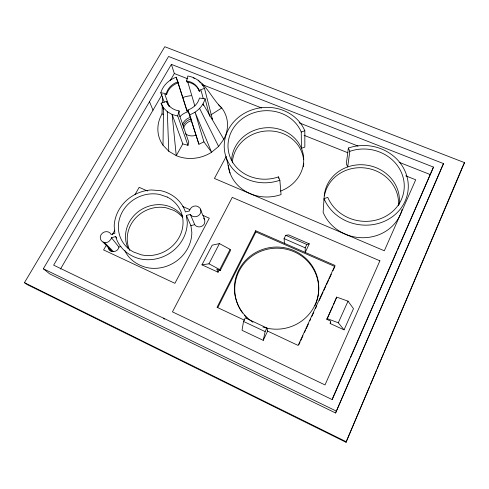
<?xml version="1.0" encoding="UTF-8"?>
<svg xmlns="http://www.w3.org/2000/svg" width="489" height="489" viewBox="0 0 489 489"><rect width="100%" height="100%" fill="white"/><g stroke="black" fill="none" stroke-linecap="round" stroke-linejoin="round"><path stroke-width="0.73" d="M309.28 243.852L306.805 244.469L305.197 247.831L305.197 252.416L309.28 243.852L288.632 234.891L285.71 235.301L284.085 238.62L284.494 243.357M203.283 98.699L201.126 90.606L199.316 91.229A17.121 14.908 -16.3 0 0 186.865 81.938L186.572 80.954L187.819 76.015C204.549 78.619 210.551 97.757 221.774 107.965A35.135 31.137 -16.5 0 1 223.791 139.273L218.595 146.437L211.572 152.256A35.135 31.137 -16.5 0 1 176.248 155.655L168.784 151.248L163.002 145.172L163.522 107.867L161.101 103.21L166.578 101.339A17.164 14.939 -16.3 0 0 179.029 110.875L179.341 111.792L178.913 113.491L188.766 142.128L187.99 145.325L182.819 143.9L172.134 114.499L167.287 111.718L163.522 107.867M163.002 145.172A35.135 31.137 -16.5 0 1 162.03 113.9L162.299 105.697M162.397 102.708L162.586 96.743M324.048 198.668A43.637 39.762 7.7 0 0 380.589 222.776A43.637 39.762 7.7 0 0 405.21 171.517A43.637 39.762 7.7 0 0 348.364 148.051L349.812 151.327A39.64 36.113 7.7 0 1 401.445 172.617A39.64 36.113 7.7 0 1 379.14 219.182A39.64 36.113 7.7 0 1 327.764 197.367L324.048 198.668L323.131 212.305A41.522 38.111 8.6 0 0 364.611 237.703A41.522 38.111 8.6 0 0 402.172 209.255M116.718 238.039L115.679 236.56L111.455 237.733L118.913 247.067C118.216 252.11 110.068 253.632 108.381 248.498M348.364 148.051L346.31 163.791L347.685 166.938L349.812 151.327M111.455 237.733L110.856 239.384L108.772 241.584A5.868 5.3 -34.5 0 1 104.438 242.526C100.96 242.037 99.108 237.77 100.997 234.818A5.868 5.3 -34.5 0 1 109.933 232.874L111.07 234.427L114.884 233.326L114.188 225.955A37.274 34.163 -28.9 0 1 151.456 189.958L161.009 190.722C172.03 193.186 181.926 201.01 185.41 211.951L189.573 210.912L189.616 210.459A5.776 5.342 -21.6 0 1 197.825 206.437L200.013 208.204A5.776 5.342 -21.6 0 1 200.783 212.226L200.276 213.583A5.776 5.342 -21.6 0 1 195.447 216.737L193.956 216.688A5.776 5.342 -21.6 0 1 190.368 214.494L186.352 215.392L187.293 222.44A37.274 34.163 -28.9 0 1 140.154 258.901C128.882 256.205 118.809 247.96 115.679 236.56M326.86 319.372L336.701 297.11L348.015 301.151L353.48 308.651L344.054 329.861L330.161 323.504L330.552 321.059L326.86 319.372L332.795 306.31M243.528 321.444L242.024 330.301L263.235 340.35L267.642 331.102L266.866 327.997L245.276 317.868L243.528 321.444L265.136 331.609L263.235 340.35M336.701 297.11L333.419 304.934M187.99 145.325L177.739 115.997L179.029 110.875M198.919 144.261L187.892 109.988A17.164 14.939 -16.3 0 0 199.457 98.044L205.08 98.802C203.051 106.394 196.884 112.189 189.616 114.823L198.919 144.261L203.919 141.853L211.572 152.256L195.056 112.225L203.919 141.853M397.471 250.081L433.486 167.104L171.388 64.359L53.643 265.148L332.037 399.525L433.486 167.104M164.243 102.115L160.777 92.818C162.941 85.404 169.035 79.768 176.193 77.201L178.161 82.818A17.121 14.908 -16.3 0 0 166.657 94.518L164.811 94.267L169.194 106.327M346.016 442.282L464.55 162.641L164.781 46.718L24.45 282.666L27.146 284.561L346.016 442.282L369.776 386.114M370.369 384.709L376.609 369.965M377.202 368.559L378.095 366.457M378.688 365.051L383.437 353.816M384.03 352.416L418.187 271.676M418.78 270.27L425.02 255.527M425.613 254.127L463.034 165.661M335.582 412.991L443.499 163.589L168.577 56.473L43.325 268.748L49.658 273.864L335.582 412.991L443.499 163.589M332.233 399.574L349.916 359.06M350.527 357.661L373.388 305.27M373.999 303.871L396.86 251.48M344.054 329.861L338.309 322.801L348.015 301.151M330.161 323.504L330.778 322.147M298.816 344.745L300.093 341.976M300.735 340.595L302.966 335.747M304.561 332.288L305.521 330.209M306.157 328.828L308.394 323.981M309.989 320.521L310.625 319.134M311.903 316.365L313.816 312.214M315.411 308.755L316.689 305.986M319.244 300.448L323.07 292.141M323.706 290.759L325.943 285.912M326.579 284.531L328.498 280.374M329.134 278.993L331.365 274.146M332.96 270.686L334.879 266.529L255.894 231.939L255.655 230.735L335.026 265.466L298.143 345.436L267.214 330.9M265.136 331.609L266.866 327.997M463.334 165.062L464.55 162.641M255.655 230.735L217.037 307.318L244.531 320.24M217.819 307.502L255.894 231.939M218.063 272.208L216.755 269.084L220.184 270.649L230.472 250.515L230.099 249.372L219.427 243.601L212.195 245.185L201.969 264.842L218.063 272.208L219.414 269.561M220.184 270.649L219.757 269.592L230.099 249.372M201.969 264.842L208.974 263.803L219.427 243.601M226.334 156.242L214.433 178.461L384.323 250.784L415.711 179.793L405.797 175.844M182.819 143.9L176.248 155.655L172.134 114.499L177.739 115.997M105.856 245.973L103.607 249.928L174.897 283.327L209.292 218.21L202.886 215.362M112.213 234.775L114.836 230.16M135.043 194.585L139.163 187.336L147.476 190.991M60.489 269.036L162.14 94.481M170.148 80.74L174.341 73.539L171.388 64.359M210.814 114.909L221.774 107.965L218.559 104.799M301.248 132.018L304.83 130.783L304.843 147.11L301.426 148.289L301.248 132.018A37.898 34.199 -7.8 0 0 252.734 113.136A37.898 34.199 -7.8 0 0 230.264 157.525A37.898 34.199 -7.8 0 0 278.534 176.89L279.855 180.245L281.059 194.573A39.768 36.198 -7.6 0 1 228.18 165.251M186.572 80.954A17.164 14.939 -16.3 0 1 199.054 90.263L204.506 88.405L212.513 119.609L211.841 118.381M118.913 247.067L120.942 246.505M200.649 209.445C201.376 214.164 206.505 218.883 204.304 223.828A5.556 5.165 -21.9 0 1 199.665 226.872L198.228 226.829A5.556 5.165 -21.9 0 1 194.775 224.696L190.912 225.563L191.835 232.379A35.838 33.044 -29.5 0 1 146.59 267.544C137.385 265.154 128.589 259.286 124.732 250.362M160.777 92.818L166.315 93.564A17.164 14.939 -16.3 0 1 177.855 81.84M326.976 318.535L338.309 322.801M174.341 73.539L187.819 78.857M202 84.463L261.584 107.983M299.176 122.825L358.046 146.07M399.189 162.317L430.393 174.634M304.079 135.319L347.826 152.745M162.03 113.9L163.375 114.457M285.71 235.301L306.805 244.469M284.085 238.62L305.197 247.831M182.8 206.523L189.726 209.573M43.325 268.748L336.426 411.145M24.45 282.666L346.463 441.867M208.974 263.803L219.757 269.592M113.601 251.743L104.438 242.526L112.177 251.688L103.063 242.098M203.546 218.1L204.653 219.83M163.46 318.156L164.347 319.176M198.167 80.092L200.496 82.996M193.338 77.427L194.231 78.637M223.791 139.273L203.063 103.919L203.461 105.392M204.506 88.405L201.975 83.833L202.36 85.294M199.646 108.503L218.595 146.437M186.352 215.392L190.93 225.729M190.319 214.402L194.726 224.61M149.5 101.688L152.996 110.19M161.101 103.21L163.503 109.512M166.578 101.339L166.92 102.28A17.121 14.908 -16.3 0 0 168.363 105.208M166.315 93.564L166.657 94.518M187.892 109.988L189.903 115.734M186.572 109.585L187.403 111.908A17.567 15.569 -16.5 0 0 179.842 116.663M177.611 81.272L187.403 111.908M176.193 77.201L186.364 109.004M187.709 81.749L194.824 105.899M199.054 90.263L199.316 91.229M205.08 98.802L209.659 116.254M226.321 157.929L230.019 173.057M278.534 176.89L278.669 178.412M167.287 111.718L168.784 151.248M324.176 199.97A37.714 34.615 8.6 0 1 363.284 164.799A37.714 34.615 8.6 0 1 399.171 204.451M324.409 195.948A37.353 34.328 8.7 0 1 365.558 168.039A37.353 34.328 8.7 0 1 398.419 205.618M303.736 163.192A35.789 32.622 -7.6 0 1 303.473 166.78M232.306 162.855A35.789 32.622 -7.6 0 1 267.104 130.942A35.789 32.622 -7.6 0 1 303.571 159.628M183.509 128.216A10.446 9.273 -16.6 0 1 191.81 120.587M129.781 250.472A31.4 28.992 -29.6 0 1 134.817 218.938A31.4 28.992 -29.6 0 1 166.413 207.856L173.717 210.368A31.4 28.992 -29.6 0 1 182.611 217.379M242.63 313.064A41.987 40.88 -4.7 0 1 272.55 248.4A41.987 40.88 -4.7 0 1 315.002 305.704M247.471 318.51A41.987 40.88 -4.7 0 1 244.445 315.338M252.947 322.239A42.195 41.064 -4.8 0 1 254.861 253.009A42.195 41.064 -4.8 0 1 318.541 283.583A42.195 41.064 -4.8 0 1 262.966 327.049M231.603 160.612A36.125 32.879 -7.6 0 1 263.895 127.959A36.125 32.879 -7.6 0 1 302.746 152.189A36.125 32.879 -7.6 0 1 280.484 191.107M195.728 135.3A10.538 9.34 -16.5 0 1 185.49 133.833M182.574 124.414A10.538 9.34 -16.5 0 1 190.783 117.323M128.179 248.443A31.699 29.23 -29.5 0 1 141.896 209.249A31.699 29.23 -29.5 0 1 182.837 216.688M183.131 126.021A10.489 9.303 -16.5 0 1 191.297 118.961M182.311 97.611A35.135 31.137 -16.5 0 1 191.113 95.691M169.573 106.779A17.121 14.908 -16.3 0 1 168.736 105.746M279.855 180.245A41.724 37.653 -7.8 0 1 226.719 158.949A41.724 37.653 -7.8 0 1 251.395 110.074A41.724 37.653 -7.8 0 1 304.83 130.783M379.886 260.82L325.014 384.929L172.44 311.86L232.269 197.397L379.886 260.82M167.238 197.055L159.585 194.451A32.971 30.22 -28.9 0 0 121.138 214.268A32.971 30.22 -28.9 0 0 133.583 252.024L141.376 254.842A32.971 30.22 -28.9 0 0 180.313 235.013A32.971 30.22 -28.9 0 0 167.238 197.055"/></g></svg>
